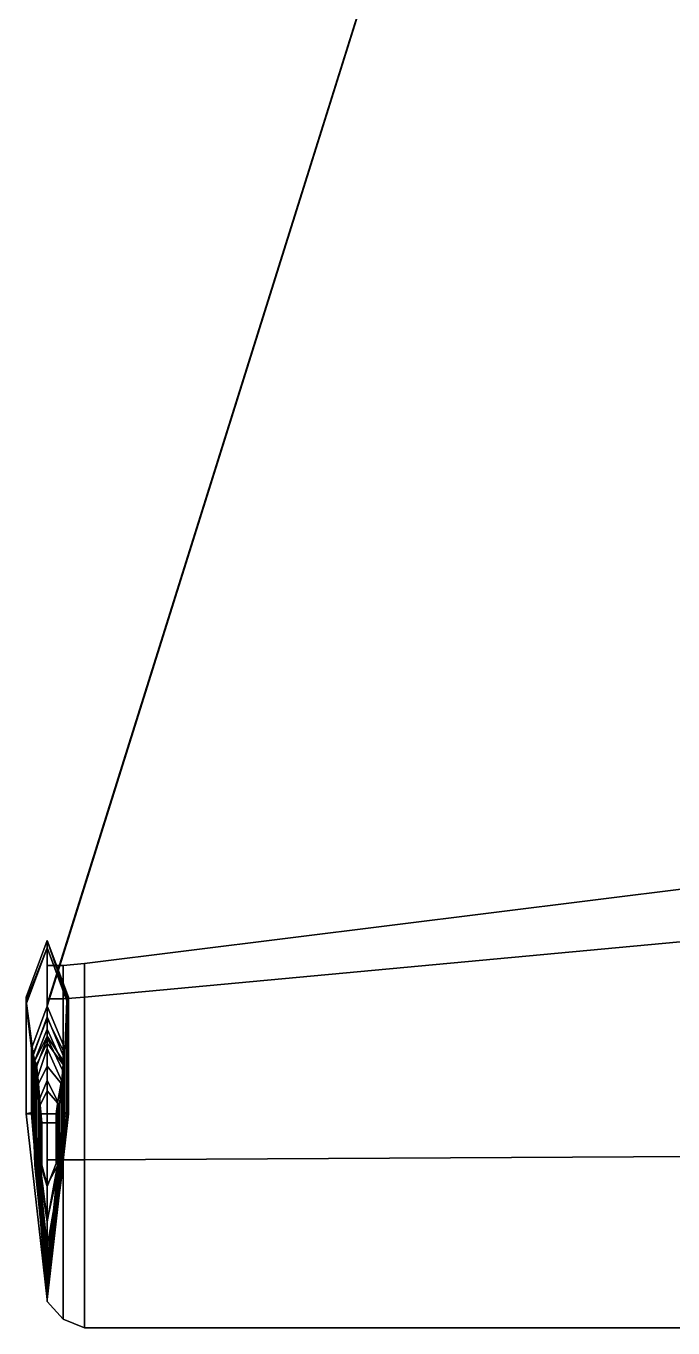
# Model space of a CAD drawing. Header units: millimetres. Extents: x -15.9 to 15.9, y -11.1 to 16.1.
# Drawn here: x -4.6 to -0.94, y -9.42 to -2.06 of the extents above; entities that cross this region are included whole.
import ezdxf

# ---------------------------------------------------------------- set-up
doc = ezdxf.new("R2010")
doc.units = ezdxf.units.MM
doc.layers.add('wing1', color=5, linetype='Continuous')

msp = doc.modelspace()

# ---------------------------------------------------------------- linework, layer by layer
for points in [[(0, 6.69, 2.48), (-4.48, -7.59, 2.48), (-4.48, -7.6, 2.5), (0, 6.69, 2.5)], [(0, 6.69, 2.5), (-4.48, -7.6, 2.5), (-4.48, -7.59, 2.48), (0, 6.69, 2.48)]]:
    msp.add_3dface(points)
at = {"layer": 'wing1'}
for points in [[(-0.82, -7.23, 1.21), (-4.27, -7.55, 1.26), (-4.27, -7.36, 1.4), (-0.82, -6.93, 1.4)], [(-0.82, -6.93, 1.4), (-4.27, -7.36, 1.4), (-4.27, -7.55, 1.57), (-0.82, -7.23, 1.58)], [(-4.48, -7.23, 1.28), (-4.48, -7.27, 1.15), (-4.6, -7.59, 1.15), (-4.6, -7.55, 1.28)], [(-4.48, -7.23, 1.55), (-4.48, -7.23, 1.28), (-4.6, -7.55, 1.28), (-4.6, -7.55, 1.55)], [(-4.48, -7.27, 1.65), (-4.48, -7.23, 1.55), (-4.6, -7.55, 1.55), (-4.6, -7.57, 1.65)], [(-4.48, -7.27, 1.15), (-4.48, -7.6, 0.59), (-4.57, -7.84, 0.59), (-4.6, -7.59, 1.15)], [(-4.48, -7.67, 2.69), (-4.48, -7.27, 1.65), (-4.6, -7.57, 1.65), (-4.56, -7.87, 2.69)], [(-4.37, -7.55, 1.55), (-4.36, -7.55, 1.28), (-4.48, -7.23, 1.28), (-4.48, -7.23, 1.55)], [(-4.37, -7.57, 1.65), (-4.37, -7.55, 1.55), (-4.48, -7.23, 1.55), (-4.48, -7.27, 1.65)], [(-4.36, -7.55, 1.28), (-4.36, -7.59, 1.15), (-4.48, -7.27, 1.15), (-4.48, -7.23, 1.28)], [(-4.38, -7.87, 2.69), (-4.37, -7.57, 1.65), (-4.48, -7.27, 1.65), (-4.48, -7.67, 2.69)], [(-4.36, -7.59, 1.15), (-4.38, -7.84, 0.59), (-4.48, -7.6, 0.59), (-4.48, -7.27, 1.15)], [(-0.82, -8.45, 1.21), (-4.27, -8.47, 1.26), (-4.27, -7.55, 1.26), (-0.82, -7.23, 1.21)], [(-4.27, -7.55, 1.57), (-4.27, -8.47, 1.57), (-0.82, -8.45, 1.58), (-0.82, -7.23, 1.58)], [(-4.27, -7.55, 1.26), (-4.39, -7.56, 1.26), (-4.39, -7.37, 1.4), (-4.27, -7.36, 1.4)], [(-4.27, -7.36, 1.4), (-4.39, -7.37, 1.4), (-4.39, -7.56, 1.57), (-4.27, -7.55, 1.57)], [(-4.39, -7.56, 1.26), (-4.48, -7.56, 1.34), (-4.48, -7.37, 1.4), (-4.39, -7.37, 1.4)], [(-4.39, -7.37, 1.4), (-4.48, -7.37, 1.4), (-4.48, -7.56, 1.51), (-4.39, -7.56, 1.57)], [(-4.6, -7.59, 1.15), (-4.6, -8.21, 1.15), (-4.6, -8.21, 1.28), (-4.6, -7.55, 1.28)], [(-4.6, -7.55, 1.28), (-4.6, -8.21, 1.28), (-4.6, -8.21, 1.55), (-4.6, -7.55, 1.55)], [(-4.6, -7.55, 1.55), (-4.6, -8.21, 1.55), (-4.6, -8.21, 1.65), (-4.6, -7.57, 1.65)], [(-4.6, -7.57, 1.65), (-4.6, -8.21, 1.65), (-4.56, -8.2, 2.69), (-4.56, -7.87, 2.69)], [(-4.39, -8.47, 1.26), (-4.48, -8.47, 1.34), (-4.48, -7.56, 1.34), (-4.39, -7.56, 1.26)], [(-4.48, -7.56, 1.51), (-4.48, -8.47, 1.51), (-4.39, -8.47, 1.57), (-4.39, -7.56, 1.57)], [(-4.27, -8.47, 1.26), (-4.39, -8.47, 1.26), (-4.39, -7.56, 1.26), (-4.27, -7.55, 1.26)], [(-4.39, -7.56, 1.57), (-4.39, -8.47, 1.57), (-4.27, -8.47, 1.57), (-4.27, -7.55, 1.57)], [(-4.38, -8.2, 2.69), (-4.37, -8.21, 1.65), (-4.37, -7.57, 1.65), (-4.38, -7.87, 2.69)], [(-4.37, -8.21, 1.55), (-4.36, -8.21, 1.28), (-4.36, -7.55, 1.28), (-4.37, -7.55, 1.55)], [(-4.37, -8.21, 1.65), (-4.37, -8.21, 1.55), (-4.37, -7.55, 1.55), (-4.37, -7.57, 1.65)], [(-4.36, -8.21, 1.28), (-4.36, -8.21, 1.15), (-4.36, -7.59, 1.15), (-4.36, -7.55, 1.28)], [(-4.57, -7.84, 0.59), (-4.57, -8.21, 0.59), (-4.6, -8.21, 1.15), (-4.6, -7.59, 1.15)], [(-4.48, -7.6, 0.59), (-4.48, -7.66, 0.48), (-4.56, -7.88, 0.48), (-4.57, -7.84, 0.59)], [(-4.38, -7.84, 0.59), (-4.39, -7.88, 0.48), (-4.48, -7.66, 0.48), (-4.48, -7.6, 0.59)], [(-4.36, -8.21, 1.15), (-4.38, -8.21, 0.59), (-4.38, -7.84, 0.59), (-4.36, -7.59, 1.15)], [(-4.48, -7.66, 0.48), (-4.48, -7.73, 0.37), (-4.56, -7.93, 0.37), (-4.56, -7.88, 0.48)], [(-4.48, -7.77, 2.91), (-4.48, -7.67, 2.69), (-4.56, -7.87, 2.69), (-4.55, -7.91, 2.91)], [(-4.39, -7.88, 0.48), (-4.39, -7.93, 0.37), (-4.48, -7.73, 0.37), (-4.48, -7.66, 0.48)], [(-4.39, -7.91, 2.91), (-4.38, -7.87, 2.69), (-4.48, -7.67, 2.69), (-4.48, -7.77, 2.91)], [(-4.48, -7.73, 0.37), (-4.48, -7.78, 0.26), (-4.55, -7.97, 0.26), (-4.56, -7.93, 0.37)], [(-4.48, -7.81, 3), (-4.48, -7.77, 2.91), (-4.55, -7.91, 2.91), (-4.54, -7.93, 3)], [(-4.48, -7.78, 0.26), (-4.48, -7.84, 0.15), (-4.54, -8.02, 0.15), (-4.55, -7.97, 0.26)], [(-4.39, -7.93, 0.37), (-4.39, -7.97, 0.26), (-4.48, -7.78, 0.26), (-4.48, -7.73, 0.37)], [(-4.39, -7.93, 3), (-4.39, -7.91, 2.91), (-4.48, -7.77, 2.91), (-4.48, -7.81, 3)], [(-4.39, -7.97, 0.26), (-4.4, -8.02, 0.15), (-4.48, -7.84, 0.15), (-4.48, -7.78, 0.26)], [(-4.56, -7.88, 0.48), (-4.56, -8.21, 0.48), (-4.57, -8.21, 0.59), (-4.57, -7.84, 0.59)], [(-4.56, -7.87, 2.69), (-4.56, -8.2, 2.69), (-4.55, -8.5, 2.91), (-4.55, -7.91, 2.91)], [(-4.48, -7.94, 3.19), (-4.48, -7.81, 3), (-4.54, -7.93, 3), (-4.53, -8.04, 3.19)], [(-4.48, -7.84, 0.15), (-4.48, -8.02, -0.01), (-4.53, -8.14, -0.01), (-4.54, -8.02, 0.15)], [(-4.4, -8.04, 3.19), (-4.39, -7.93, 3), (-4.48, -7.81, 3), (-4.48, -7.94, 3.19)], [(-4.4, -8.02, 0.15), (-4.42, -8.14, -0.01), (-4.48, -8.02, -0.01), (-4.48, -7.84, 0.15)], [(-4.38, -8.21, 0.59), (-4.39, -8.21, 0.48), (-4.39, -7.88, 0.48), (-4.38, -7.84, 0.59)], [(-4.39, -8.5, 2.91), (-4.38, -8.2, 2.69), (-4.38, -7.87, 2.69), (-4.39, -7.91, 2.91)], [(-4.56, -7.93, 0.37), (-4.56, -8.21, 0.37), (-4.56, -8.21, 0.48), (-4.56, -7.88, 0.48)], [(-4.55, -7.97, 0.26), (-4.55, -8.21, 0.26), (-4.56, -8.21, 0.37), (-4.56, -7.93, 0.37)], [(-4.55, -7.91, 2.91), (-4.55, -8.5, 2.91), (-4.54, -8.5, 3), (-4.54, -7.93, 3)], [(-4.54, -7.93, 3), (-4.54, -8.5, 3), (-4.53, -8.5, 3.19), (-4.53, -8.04, 3.19)], [(-4.48, -8.08, 3.29), (-4.48, -7.94, 3.19), (-4.53, -8.04, 3.19), (-4.52, -8.16, 3.29)], [(-4.41, -8.16, 3.29), (-4.4, -8.04, 3.19), (-4.48, -7.94, 3.19), (-4.48, -8.08, 3.29)], [(-4.4, -8.5, 3.19), (-4.39, -8.5, 3), (-4.39, -7.93, 3), (-4.4, -8.04, 3.19)], [(-4.39, -8.21, 0.48), (-4.39, -8.21, 0.37), (-4.39, -7.93, 0.37), (-4.39, -7.88, 0.48)], [(-4.39, -8.5, 3), (-4.39, -8.5, 2.91), (-4.39, -7.91, 2.91), (-4.39, -7.93, 3)], [(-4.39, -8.21, 0.37), (-4.39, -8.21, 0.26), (-4.39, -7.97, 0.26), (-4.39, -7.93, 0.37)], [(-4.54, -8.02, 0.15), (-4.54, -8.49, 0.15), (-4.55, -8.21, 0.26), (-4.55, -7.97, 0.26)], [(-4.53, -8.14, -0.01), (-4.53, -8.49, -0.01), (-4.54, -8.49, 0.15), (-4.54, -8.02, 0.15)], [(-4.48, -8.02, -0.01), (-4.48, -8.21, -0.09), (-4.52, -8.21, -0.08), (-4.53, -8.14, -0.01)], [(-4.42, -8.14, -0.01), (-4.43, -8.21, -0.08), (-4.48, -8.21, -0.09), (-4.48, -8.02, -0.01)], [(-4.4, -8.49, 0.15), (-4.42, -8.49, -0.01), (-4.42, -8.14, -0.01), (-4.4, -8.02, 0.15)], [(-4.39, -8.21, 0.26), (-4.4, -8.49, 0.15), (-4.4, -8.02, 0.15), (-4.39, -7.97, 0.26)], [(-4.53, -8.04, 3.19), (-4.53, -8.5, 3.19), (-4.52, -8.5, 3.29), (-4.52, -8.16, 3.29)], [(-4.48, -8.26, 3.37), (-4.48, -8.08, 3.29), (-4.52, -8.16, 3.29), (-4.51, -8.26, 3.36)], [(-4.42, -8.26, 3.36), (-4.41, -8.16, 3.29), (-4.48, -8.08, 3.29), (-4.48, -8.26, 3.37)], [(-4.41, -8.5, 3.29), (-4.4, -8.5, 3.19), (-4.4, -8.04, 3.19), (-4.41, -8.16, 3.29)], [(-4.52, -8.21, -0.08), (-4.52, -8.49, -0.08), (-4.53, -8.49, -0.01), (-4.53, -8.14, -0.01)], [(-4.52, -8.16, 3.29), (-4.52, -8.5, 3.29), (-4.51, -8.5, 3.36), (-4.51, -8.26, 3.36)], [(-4.42, -8.49, -0.01), (-4.43, -8.49, -0.08), (-4.43, -8.21, -0.08), (-4.42, -8.14, -0.01)], [(-4.42, -8.5, 3.36), (-4.41, -8.5, 3.29), (-4.41, -8.16, 3.29), (-4.42, -8.26, 3.36)], [(-4.56, -8.2, 2.69), (-4.6, -8.21, 1.65), (-4.48, -9.26, 1.65), (-4.48, -9.25, 2.69)], [(-4.6, -8.21, 1.15), (-4.57, -8.21, 0.59), (-4.48, -9.26, 0.59), (-4.48, -9.26, 1.15)], [(-4.6, -8.21, 1.28), (-4.6, -8.21, 1.15), (-4.48, -9.26, 1.15), (-4.48, -9.26, 1.28)], [(-4.6, -8.21, 1.55), (-4.6, -8.21, 1.28), (-4.48, -9.26, 1.28), (-4.48, -9.26, 1.55)], [(-4.6, -8.21, 1.65), (-4.6, -8.21, 1.55), (-4.48, -9.26, 1.55), (-4.48, -9.26, 1.65)], [(-4.57, -8.21, 0.59), (-4.56, -8.21, 0.48), (-4.48, -9.23, 0.48), (-4.48, -9.26, 0.59)], [(-4.55, -8.5, 2.91), (-4.56, -8.2, 2.69), (-4.48, -9.25, 2.69), (-4.48, -9.18, 2.91)], [(-4.56, -8.21, 0.37), (-4.55, -8.21, 0.26), (-4.48, -9.12, 0.26), (-4.48, -9.19, 0.37)], [(-4.56, -8.21, 0.48), (-4.56, -8.21, 0.37), (-4.48, -9.19, 0.37), (-4.48, -9.23, 0.48)], [(-4.55, -8.21, 0.26), (-4.54, -8.49, 0.15), (-4.48, -9.03, 0.15), (-4.48, -9.12, 0.26)], [(-4.48, -8.21, -0.09), (-4.48, -8.62, -0.09), (-4.52, -8.49, -0.08), (-4.52, -8.21, -0.08)], [(-4.48, -9.18, 2.91), (-4.48, -9.25, 2.69), (-4.38, -8.2, 2.69), (-4.39, -8.5, 2.91)], [(-4.48, -9.25, 2.69), (-4.48, -9.26, 1.65), (-4.37, -8.21, 1.65), (-4.38, -8.2, 2.69)], [(-4.43, -8.21, -0.08), (-4.43, -8.49, -0.08), (-4.48, -8.62, -0.09), (-4.48, -8.21, -0.09)], [(-4.48, -9.12, 0.26), (-4.48, -9.03, 0.15), (-4.4, -8.49, 0.15), (-4.39, -8.21, 0.26)], [(-4.48, -9.26, 1.55), (-4.48, -9.26, 1.28), (-4.36, -8.21, 1.28), (-4.37, -8.21, 1.55)], [(-4.48, -9.26, 1.65), (-4.48, -9.26, 1.55), (-4.37, -8.21, 1.55), (-4.37, -8.21, 1.65)], [(-4.48, -9.26, 0.59), (-4.48, -9.23, 0.48), (-4.39, -8.21, 0.48), (-4.38, -8.21, 0.59)], [(-4.48, -9.23, 0.48), (-4.48, -9.19, 0.37), (-4.39, -8.21, 0.37), (-4.39, -8.21, 0.48)], [(-4.48, -9.26, 1.15), (-4.48, -9.26, 0.59), (-4.38, -8.21, 0.59), (-4.36, -8.21, 1.15)], [(-4.48, -9.26, 1.28), (-4.48, -9.26, 1.15), (-4.36, -8.21, 1.15), (-4.36, -8.21, 1.28)], [(-4.48, -9.19, 0.37), (-4.48, -9.12, 0.26), (-4.39, -8.21, 0.26), (-4.39, -8.21, 0.37)], [(-4.51, -8.26, 3.36), (-4.51, -8.5, 3.36), (-4.48, -8.61, 3.37), (-4.48, -8.26, 3.37)], [(-4.48, -8.26, 3.37), (-4.48, -8.61, 3.37), (-4.42, -8.5, 3.36), (-4.42, -8.26, 3.36)], [(-0.82, -9.42, 1.4), (-4.27, -9.42, 1.4), (-4.27, -8.47, 1.26), (-0.82, -8.45, 1.21)], [(-0.82, -8.45, 1.58), (-4.27, -8.47, 1.57), (-4.27, -9.42, 1.4), (-0.82, -9.42, 1.4)], [(-4.54, -8.5, 3), (-4.55, -8.5, 2.91), (-4.48, -9.18, 2.91), (-4.48, -9.14, 3)], [(-4.54, -8.49, 0.15), (-4.53, -8.49, -0.01), (-4.48, -8.82, -0.01), (-4.48, -9.03, 0.15)], [(-4.53, -8.5, 3.19), (-4.54, -8.5, 3), (-4.48, -9.14, 3), (-4.48, -8.96, 3.19)], [(-4.53, -8.49, -0.01), (-4.52, -8.49, -0.08), (-4.48, -8.62, -0.09), (-4.48, -8.82, -0.01)], [(-4.52, -8.5, 3.29), (-4.53, -8.5, 3.19), (-4.48, -8.96, 3.19), (-4.48, -8.81, 3.29)], [(-4.51, -8.5, 3.36), (-4.52, -8.5, 3.29), (-4.48, -8.81, 3.29), (-4.48, -8.61, 3.37)], [(-4.39, -9.37, 1.4), (-4.48, -9.27, 1.4), (-4.48, -8.47, 1.34), (-4.39, -8.47, 1.26)], [(-4.39, -8.47, 1.57), (-4.48, -8.47, 1.51), (-4.48, -9.27, 1.4), (-4.39, -9.37, 1.4)], [(-4.48, -8.82, -0.01), (-4.48, -8.62, -0.09), (-4.43, -8.49, -0.08), (-4.42, -8.49, -0.01)], [(-4.48, -9.03, 0.15), (-4.48, -8.82, -0.01), (-4.42, -8.49, -0.01), (-4.4, -8.49, 0.15)], [(-4.48, -8.96, 3.19), (-4.48, -9.14, 3), (-4.39, -8.5, 3), (-4.4, -8.5, 3.19)], [(-4.48, -9.14, 3), (-4.48, -9.18, 2.91), (-4.39, -8.5, 2.91), (-4.39, -8.5, 3)], [(-4.48, -8.61, 3.37), (-4.48, -8.81, 3.29), (-4.41, -8.5, 3.29), (-4.42, -8.5, 3.36)], [(-4.48, -8.81, 3.29), (-4.48, -8.96, 3.19), (-4.4, -8.5, 3.19), (-4.41, -8.5, 3.29)], [(-4.27, -9.42, 1.4), (-4.39, -9.37, 1.4), (-4.39, -8.47, 1.26), (-4.27, -8.47, 1.26)], [(-4.27, -8.47, 1.57), (-4.39, -8.47, 1.57), (-4.39, -9.37, 1.4), (-4.27, -9.42, 1.4)]]:
    msp.add_3dface(points, dxfattribs=at)

doc.saveas('drawing.dxf')
